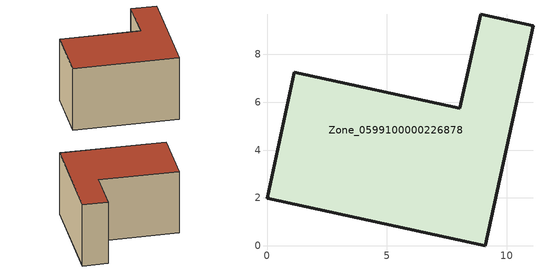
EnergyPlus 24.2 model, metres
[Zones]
Zone_0599100000226878
 floor ground (C_G): 9.11,0 0,1.99 1.14,7.24 8.05,5.74 8.91,9.67 11.1,9.19 z0
 wall outside (C_F): 8.91,9.67 8.05,5.74 1.14,7.24 0,1.99 9.11,0 11.1,9.19 8.91,9.67 z0:5.96
 roof outside (C_R): 9.11,0 11.1,9.19 8.91,9.67 8.05,5.74 1.14,7.24 0,1.99 z5.96
[BUILDING]
Pand.0599100000226878: North Axis=0; Terrain=City; Loads Convergence Tolerance Value=0.04; Temperature Convergence Tolerance Value=0.4; Solar Distribution=FullExterior; Maximum Number of Warmup Days=25; Minimum Number of Warmup Days=1
[Site:Location]
Rotterdam.The.Hague.AP_ZH_NLD Design_Conditions: Latitude=51.96; Longitude=4.45; Time Zone=1; Elevation=-4.5
[SITE:GROUNDTEMPERATURE:BUILDINGSURFACE]
18, 18, 18, 18, 18, 18, 18, 18, 18, 18, 18, 18
[MATERIAL] Thermal Absorptance=0.9; Solar Absorptance=0.7; Visible Absorptance=0.7
Name | Roughness | Thickness | Conductivity | Density | Specific Heat
G.TC.1975-1991 | MediumSmooth | 0.15 | 0.288461 | 540 | 1210
F.TC.1975-1991 | Rough | 0.3 | 0.230769 | 1920 | 840
R.TC.1975-1991 | MediumRough | 0.2 | 0.153846 | 1500 | 1000
[CONSTRUCTION]
C_G: G.TC.1975-1991
C_F: F.TC.1975-1991
C_R: R.TC.1975-1991
[ZONE]
Zone_0599100000226878: Type=1; Multiplier=1; Ceiling Height=Autocalculate; Volume=Autocalculate; Floor Area=autocalculate; Part of Total Floor Area=Yes
[ZONEINFILTRATION:DESIGNFLOWRATE]
Infil_Zone_0599100000226878: Zone or ZoneList or Space or SpaceList=Zone_0599100000226878; Schedule=AlwaysOn; Design Flow Rate Calculation Method=Flow/Area; Flow Rate per Floor Area=0.003; Constant Term Coefficient=1; Temperature Term Coefficient=0; Velocity Term Coefficient=0; Velocity Squared Term Coefficient=0
[HVACTEMPLATE:ZONE:IDEALLOADSAIRSYSTEM]
Zone_0599100000226878: Maximum Heating Supply Air Temperature=50; Minimum Cooling Supply Air Temperature=13; Maximum Heating Supply Air Humidity Ratio=0.0156; Minimum Cooling Supply Air Humidity Ratio=0.0077; Heating Limit=NoLimit; Cooling Limit=NoLimit; Dehumidification Control Type=ConstantSensibleHeatRatio; Cooling Sensible Heat Ratio=0.7; Dehumidification Setpoint=60; Humidification Control Type=None; Humidification Setpoint=30; Outdoor Air Method=None; Outdoor Air Flow Rate per Person=0.00944; Outdoor Air Flow Rate per Zone Floor Area=0; Outdoor Air Flow Rate per Zone=0; Demand Controlled Ventilation Type=None; Outdoor Air Economizer Type=NoEconomizer; Heat Recovery Type=None; Sensible Heat Recovery Effectiveness=0.7; Latent Heat Recovery Effectiveness=0.65
[ZONECONTROL:THERMOSTAT]
ThermostatControl_Zone_0599100000226878: Zone or ZoneList=Zone_0599100000226878; Control Type Schedule=DualSetpointControlType; Control 1=Thermostat_Zone_0599100000226878; Temperature Difference Between Cutout And Setpoint=0
[THERMOSTATSETPOINT:DUALSETPOINT]
Thermostat_Zone_0599100000226878: Heating Setpoint Temperature Schedule=HeatingSetpoint_Zone_0599100000226878; Cooling Setpoint Temperature Schedule=CoolingSetpoint_Zone_0599100000226878
[SCHEDULE:COMPACT]
HeatingSetpoint_Zone_0599100000226878: Through: 12/31, For: AllDays, Until: 24:00, 21
CoolingSetpoint_Zone_0599100000226878: Through: 12/31, For: AllDays, Until: 24:00, 24
DualSetpointControlType: Through: 12/31, For: AllDays, Until: 24:00, 4
AlwaysOn: Through: 12/31, For: AllDays, Until: 24:00, 1
